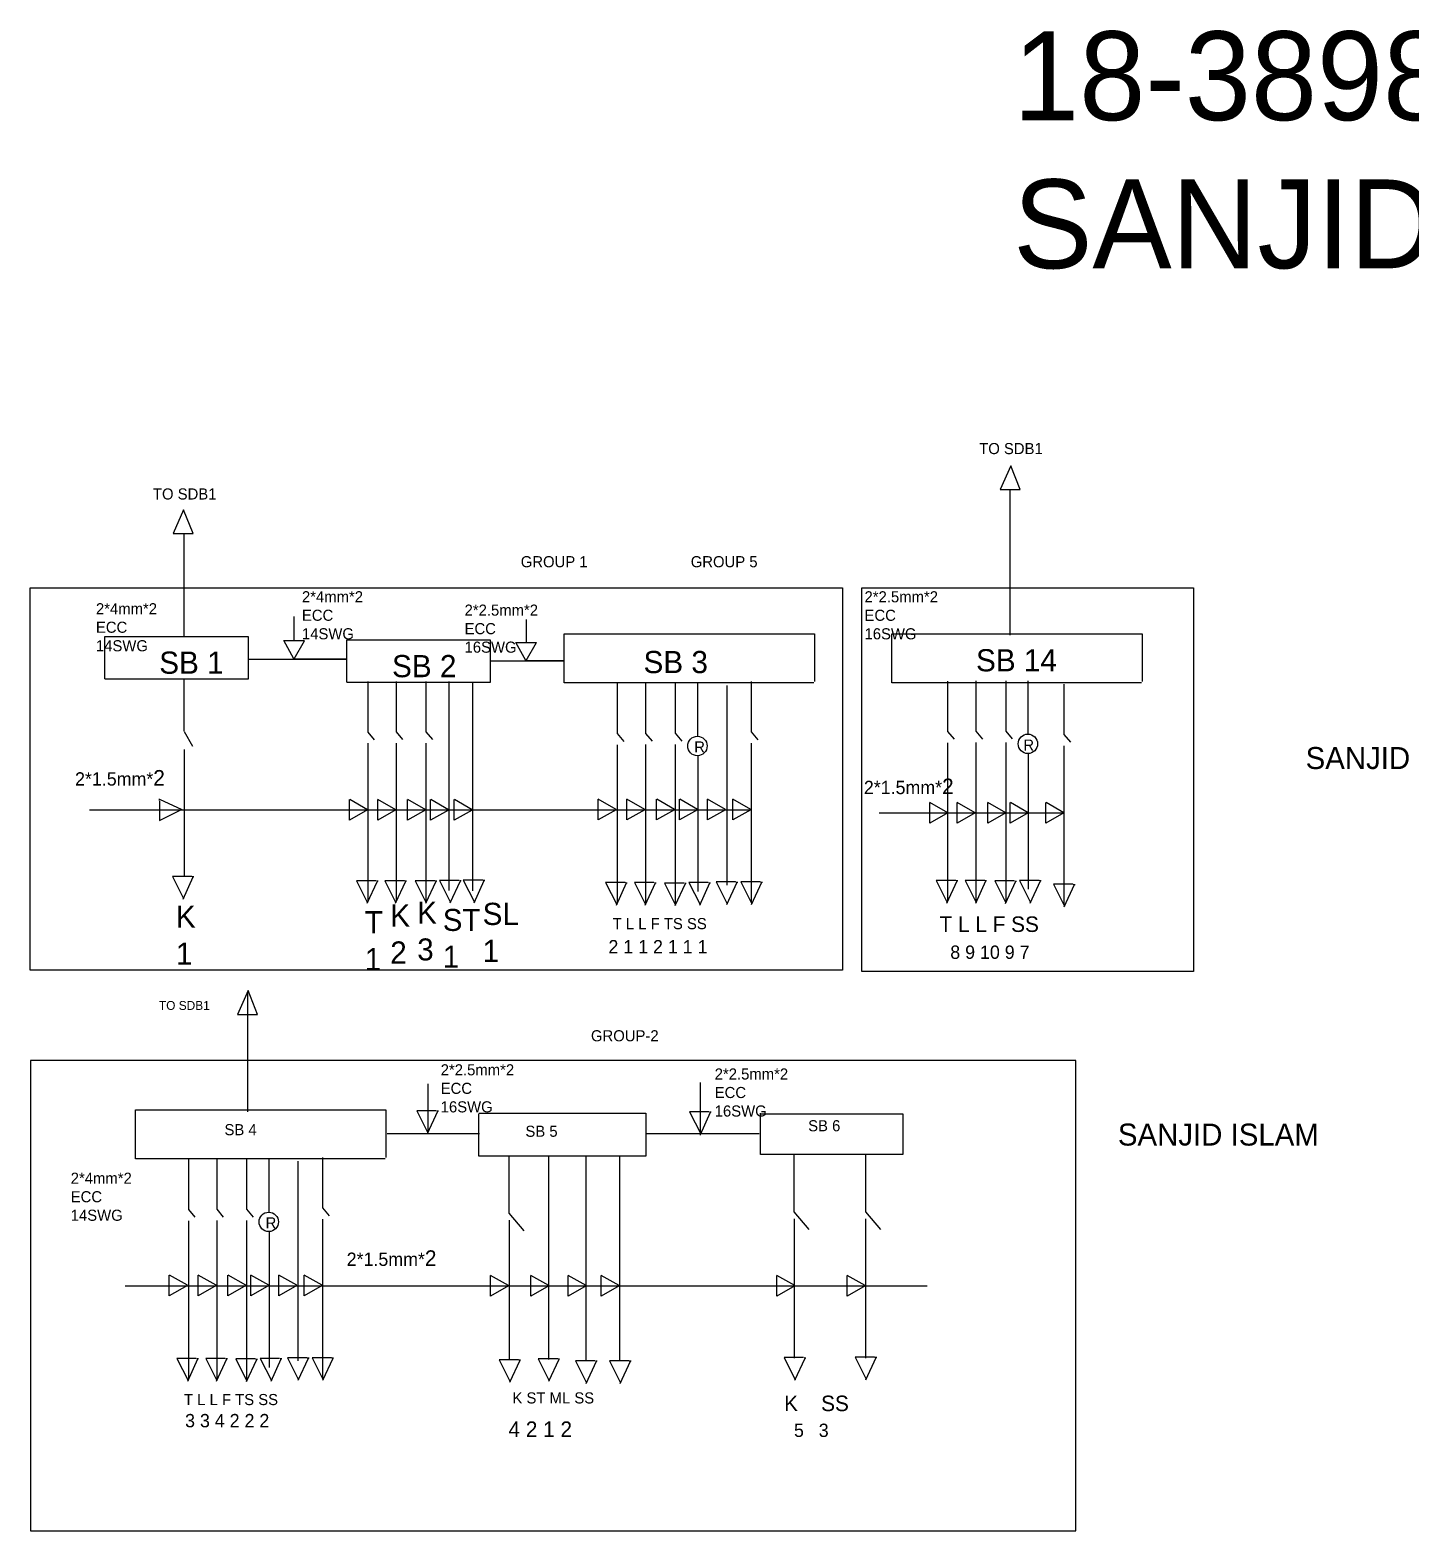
# Model space of a CAD drawing. Header units: inches. Extents: x 32 to 182, y -12 to 55.
# Drawn here: x 31.7 to 93.9, y -12.5 to 55.1 of the extents above; entities that cross this region are included whole.
import ezdxf

# ---------------------------------------------------------------- set-up
doc = ezdxf.new("R2010")
doc.units = ezdxf.units.IN
doc.header["$MEASUREMENT"] = 0

msp = doc.modelspace()

# ---------------------------------------------------------------- linework, layer by layer
for p, q in [((75.865, 35.51), (75.396, 34.441)), ((76.297, 34.441), (75.865, 35.51)), ((75.396, 34.441), (76.297, 34.441)), ((75.84, 27.884), (75.84, 34.422)), ((38.616, 33.531), (38.147, 32.462)), ((39.048, 32.462), (38.616, 33.531)), ((38.147, 32.462), (39.048, 32.462)), ((38.651, 27.854), (38.651, 32.458)), ((31.707, 30.01), (68.285, 30.01)), ((31.707, 29.943), (31.707, 30.01)), ((31.707, 12.808), (31.707, 29.943)), ((68.285, 30.01), (68.285, 12.808)), ((69.156, 12.741), (69.156, 30.01)), ((69.156, 30.01), (73.376, 30.01)), ((70.294, 30.01), (84.095, 30.01)), ((84.095, 30.01), (84.095, 12.741)), ((43.605, 27.627), (43.605, 28.727)), ((54.057, 27.556), (54.057, 28.587)), ((35.487, 27.804), (35.067, 27.804)), ((35.067, 27.804), (35.067, 25.92)), ((41.551, 27.803), (35.363, 27.803)), ((41.551, 25.914), (41.551, 27.803)), ((55.761, 26.017), (55.761, 27.94)), ((55.761, 27.94), (67.038, 27.94)), ((67.038, 27.94), (67.038, 25.797)), ((70.51, 26.017), (70.51, 27.94)), ((70.51, 27.94), (81.787, 27.94)), ((81.787, 27.94), (81.787, 25.797)), ((43.59, 26.825), (43.135, 27.637)), ((43.135, 27.637), (44.064, 27.637)), ((43.603, 26.825), (44.064, 27.631)), ((46.385, 27.657), (45.965, 27.657)), ((45.965, 27.657), (45.965, 25.773)), ((52.449, 27.656), (46.261, 27.656)), ((52.449, 25.768), (52.449, 27.656)), ((54.033, 26.748), (53.577, 27.56)), ((53.577, 27.56), (54.507, 27.56)), ((54.045, 26.748), (54.507, 27.553)), ((41.539, 26.808), (45.983, 26.808)), ((45.983, 26.808), (43.605, 26.808)), ((52.434, 26.733), (55.749, 26.733)), ((55.749, 26.733), (54.045, 26.733)), ((35.078, 25.914), (41.551, 25.914)), ((38.651, 23.56), (38.651, 25.914)), ((45.976, 25.768), (52.449, 25.768)), ((46.913, 25.791), (46.913, 23.524)), ((48.188, 25.802), (48.188, 23.535)), ((49.532, 25.803), (49.532, 23.535)), ((50.563, 25.802), (50.563, 16.389)), ((51.63, 25.789), (51.63, 16.376)), ((55.76, 25.731), (55.76, 26.129)), ((67.007, 25.731), (55.76, 25.731)), ((58.144, 25.721), (58.144, 23.453)), ((59.42, 25.732), (59.42, 23.464)), ((60.764, 25.733), (60.764, 23.465)), ((61.777, 23.35), (61.777, 25.733)), ((64.186, 25.793), (64.186, 23.525)), ((70.509, 25.731), (70.509, 26.129)), ((81.756, 25.731), (70.509, 25.731)), ((73.023, 25.818), (73.023, 23.55)), ((74.299, 25.829), (74.299, 23.561)), ((75.643, 25.83), (75.643, 23.562)), ((76.656, 23.447), (76.656, 25.83)), ((78.265, 25.683), (78.265, 23.415)), ((63.076, 25.622), (63.076, 16.632)), ((38.649, 23.549), (39.024, 22.889)), ((46.913, 23.524), (47.206, 23.172)), ((46.913, 23.015), (46.913, 15.878)), ((48.188, 23.535), (48.482, 23.183)), ((48.188, 23.026), (48.188, 15.889)), ((49.532, 23.535), (49.826, 23.184)), ((49.532, 23.027), (49.532, 15.89)), ((58.144, 23.453), (58.438, 23.102)), ((59.42, 23.464), (59.714, 23.113)), ((60.764, 23.465), (61.058, 23.113)), ((64.186, 23.525), (64.479, 23.173)), ((64.186, 23.017), (64.186, 15.88)), ((73.023, 23.55), (73.317, 23.198)), ((73.023, 23.042), (73.023, 15.905)), ((74.299, 23.561), (74.592, 23.209)), ((74.299, 23.053), (74.299, 15.916)), ((75.643, 23.562), (75.936, 23.21)), ((75.643, 23.054), (75.643, 15.917)), ((78.265, 23.415), (78.558, 23.063)), ((38.645, 22.741), (38.645, 17.035)), ((58.144, 22.945), (58.144, 15.808)), ((59.42, 22.956), (59.42, 15.819)), ((60.764, 22.957), (60.764, 15.82)), ((61.796, 19.748), (61.796, 22.458)), ((76.674, 19.844), (76.674, 22.555)), ((78.265, 22.907), (78.265, 15.77)), ((37.531, 20.44), (37.543, 20.516)), ((37.534, 20.415), (37.534, 19.545)), ((38.552, 20.027), (37.552, 20.488)), ((46.096, 19.557), (46.096, 20.487)), ((46.908, 20.025), (46.102, 20.487)), ((47.369, 19.557), (47.369, 20.487)), ((48.181, 20.025), (47.375, 20.487)), ((48.711, 19.557), (48.711, 20.487)), ((49.523, 20.025), (48.717, 20.487)), ((49.743, 19.55), (49.743, 20.479)), ((50.555, 20.018), (49.75, 20.479)), ((50.81, 19.549), (50.81, 20.478)), ((51.622, 20.017), (50.817, 20.478)), ((57.283, 19.572), (57.283, 20.502)), ((58.094, 20.04), (57.289, 20.502)), ((58.58, 19.572), (58.58, 20.502)), ((59.392, 20.04), (58.586, 20.502)), ((59.921, 19.572), (59.921, 20.502)), ((60.733, 20.04), (59.927, 20.502)), ((60.954, 19.572), (60.954, 20.502)), ((61.766, 20.04), (60.961, 20.502)), ((62.208, 19.572), (62.208, 20.502)), ((63.019, 20.04), (62.214, 20.502)), ((63.351, 19.572), (63.351, 20.502)), ((64.163, 20.04), (63.357, 20.502)), ((72.22, 19.424), (72.22, 20.354)), ((73.032, 19.892), (72.226, 20.354)), ((73.451, 19.424), (73.451, 20.354)), ((74.263, 19.892), (73.457, 20.354)), ((74.836, 19.424), (74.836, 20.354)), ((75.648, 19.892), (74.842, 20.354)), ((75.848, 19.424), (75.848, 20.354)), ((76.659, 19.892), (75.854, 20.354)), ((77.453, 19.424), (77.453, 20.354)), ((78.264, 19.892), (77.459, 20.354)), ((34.387, 20.017), (63.244, 20.017)), ((37.534, 19.545), (38.528, 20.042)), ((46.908, 20.013), (46.096, 19.557)), ((48.181, 20.013), (47.369, 19.557)), ((49.523, 20.013), (48.711, 19.557)), ((50.555, 20.005), (49.743, 19.55)), ((51.622, 20.004), (50.81, 19.549)), ((58.094, 20.027), (57.283, 19.572)), ((59.392, 20.027), (58.58, 19.572)), ((60.733, 20.027), (59.921, 19.572)), ((61.766, 20.027), (60.954, 19.572)), ((61.796, 16.346), (61.796, 19.766)), ((63.019, 20.027), (62.208, 19.572)), ((63.242, 20.016), (64.185, 20.016)), ((64.163, 20.027), (63.351, 19.572)), ((69.935, 19.88), (78.256, 19.88)), ((73.032, 19.88), (72.22, 19.424)), ((74.263, 19.88), (73.451, 19.424)), ((75.648, 19.88), (74.836, 19.424)), ((76.659, 19.88), (75.848, 19.424)), ((76.674, 16.442), (76.674, 19.863)), ((78.264, 19.88), (77.453, 19.424)), ((38.986, 17.02), (38.116, 17.02)), ((38.116, 17.02), (38.613, 16.026)), ((38.597, 16.002), (39.059, 17.002)), ((39.01, 17.022), (39.087, 17.011)), ((47.28, 16.829), (46.41, 16.829)), ((46.41, 16.829), (46.907, 15.834)), ((46.892, 15.811), (47.353, 16.81)), ((47.305, 16.831), (47.381, 16.819)), ((48.552, 16.829), (47.681, 16.829)), ((47.681, 16.829), (48.179, 15.834)), ((48.163, 15.811), (48.625, 16.81)), ((48.576, 16.831), (48.653, 16.819)), ((49.917, 16.829), (49.047, 16.829)), ((49.047, 16.829), (49.544, 15.834)), ((49.528, 15.811), (49.99, 16.81)), ((49.941, 16.831), (50.018, 16.819)), ((51.016, 16.844), (50.145, 16.844)), ((50.145, 16.844), (50.643, 15.85)), ((50.627, 15.826), (51.089, 16.826)), ((51.04, 16.847), (51.117, 16.835)), ((52.089, 16.857), (51.218, 16.857)), ((51.218, 16.857), (51.716, 15.862)), ((51.7, 15.838), (52.162, 16.838)), ((52.113, 16.859), (52.19, 16.847)), ((58.498, 16.747), (57.627, 16.747)), ((57.627, 16.747), (58.125, 15.753)), ((58.109, 15.729), (58.571, 16.729)), ((58.522, 16.749), (58.599, 16.737)), ((59.8, 16.747), (58.929, 16.747)), ((58.929, 16.747), (59.427, 15.753)), ((59.411, 15.729), (59.873, 16.729)), ((59.824, 16.749), (59.901, 16.737)), ((61.146, 16.725), (60.276, 16.725)), ((60.276, 16.725), (60.773, 15.73)), ((60.757, 15.707), (61.219, 16.706)), ((61.171, 16.727), (61.247, 16.715)), ((62.25, 16.747), (61.379, 16.747)), ((61.379, 16.747), (61.877, 15.753)), ((61.861, 15.729), (62.323, 16.729)), ((62.274, 16.749), (62.351, 16.737)), ((63.471, 16.779), (62.6, 16.779)), ((62.6, 16.779), (63.098, 15.785)), ((63.082, 15.761), (63.544, 16.761)), ((63.495, 16.781), (63.572, 16.77)), ((64.581, 16.779), (63.71, 16.779)), ((63.71, 16.779), (64.208, 15.785)), ((64.192, 15.761), (64.654, 16.761)), ((64.605, 16.781), (64.682, 16.77)), ((73.376, 16.843), (72.506, 16.843)), ((72.506, 16.843), (73.003, 15.849)), ((72.988, 15.825), (73.45, 16.825)), ((73.401, 16.846), (73.478, 16.834)), ((74.679, 16.843), (73.808, 16.843)), ((73.808, 16.843), (74.305, 15.849)), ((74.29, 15.825), (74.752, 16.825)), ((74.703, 16.846), (74.78, 16.834)), ((76.025, 16.821), (75.154, 16.821)), ((75.154, 16.821), (75.652, 15.827)), ((75.636, 15.803), (76.098, 16.803)), ((76.049, 16.824), (76.126, 16.812)), ((77.128, 16.843), (76.258, 16.843)), ((76.258, 16.843), (76.755, 15.849)), ((76.74, 15.825), (77.202, 16.825)), ((77.153, 16.846), (77.23, 16.834)), ((78.66, 16.669), (77.789, 16.669)), ((77.789, 16.669), (78.287, 15.675)), ((78.271, 15.651), (78.733, 16.651)), ((78.684, 16.672), (78.761, 16.66)), ((68.285, 12.808), (31.707, 12.808)), ((84.095, 12.741), (69.156, 12.741)), ((41.524, 11.88), (41.055, 10.811)), ((41.512, 6.429), (41.512, 11.835)), ((41.956, 10.811), (41.524, 11.88)), ((41.055, 10.811), (41.956, 10.811)), ((78.798, 8.726), (31.732, 8.726)), ((31.732, 8.726), (31.732, 3.326)), ((78.798, -12.451), (78.798, 8.726)), ((49.629, 5.506), (49.629, 7.681)), ((61.904, 5.374), (61.904, 7.747)), ((31.732, 6.36), (31.732, -12.451)), ((36.458, 4.588), (36.458, 6.512)), ((36.458, 6.512), (47.735, 6.512)), ((47.735, 6.512), (47.735, 4.369)), ((50, 6.472), (49.13, 6.472)), ((49.13, 6.472), (49.627, 5.478)), ((49.612, 5.454), (50.073, 6.454)), ((50.025, 6.474), (50.101, 6.462)), ((51.914, 6.366), (59.432, 6.366)), ((51.914, 4.432), (51.914, 6.328)), ((59.432, 6.366), (59.432, 4.432)), ((62.279, 6.426), (61.408, 6.426)), ((61.408, 6.426), (61.906, 5.432)), ((61.89, 5.408), (62.352, 6.408)), ((62.303, 6.429), (62.38, 6.417)), ((64.595, 4.508), (64.595, 6.366)), ((64.595, 6.328), (71.012, 6.328)), ((71.012, 6.328), (71.012, 4.508)), ((47.782, 5.44), (51.939, 5.44)), ((59.462, 5.44), (64.544, 5.44)), ((36.457, 4.303), (36.457, 4.7)), ((47.704, 4.303), (36.457, 4.303)), ((38.841, 4.293), (38.841, 2.025)), ((40.117, 4.304), (40.117, 2.036)), ((41.461, 4.305), (41.461, 2.037)), ((42.474, 1.922), (42.474, 4.305)), ((43.773, 4.194), (43.773, -4.796)), ((44.883, 4.365), (44.883, 2.097)), ((59.432, 4.432), (51.914, 4.432)), ((53.269, 4.417), (53.269, 1.855)), ((55.057, 4.424), (55.057, -4.724)), ((56.741, 4.424), (56.741, -4.753)), ((58.247, 4.394), (58.247, -4.783)), ((71.012, 4.508), (64.595, 4.508)), ((66.103, 4.478), (66.103, 1.915)), ((69.322, 4.478), (69.322, 1.915)), ((40.117, 2.036), (40.411, 1.684)), ((41.461, 2.037), (41.754, 1.685)), ((44.883, 2.097), (45.176, 1.745)), ((38.841, 2.025), (39.135, 1.673)), ((38.841, 1.517), (38.841, -5.62)), ((40.117, 1.528), (40.117, -5.609)), ((41.461, 1.529), (41.461, -5.608)), ((44.883, 1.589), (44.883, -5.548)), ((53.269, 1.855), (53.948, 1.063)), ((53.275, 1.537), (53.275, -4.725)), ((66.103, 1.915), (66.782, 1.124)), ((66.108, 1.597), (66.108, -4.665)), ((69.322, 1.915), (70.001, 1.124)), ((69.327, 1.597), (69.327, -4.665)), ((42.492, -1.681), (42.492, 1.03)), ((37.979, -1.856), (37.979, -0.927)), ((38.791, -1.388), (37.986, -0.927)), ((39.277, -1.856), (39.277, -0.927)), ((40.088, -1.388), (39.283, -0.927)), ((40.618, -1.856), (40.618, -0.927)), ((41.43, -1.388), (40.624, -0.927)), ((41.651, -1.856), (41.651, -0.927)), ((42.463, -1.388), (41.657, -0.927)), ((42.904, -1.856), (42.904, -0.927)), ((43.716, -1.388), (42.911, -0.927)), ((44.048, -1.856), (44.048, -0.927)), ((44.86, -1.388), (44.054, -0.927)), ((52.441, -1.872), (52.441, -0.942)), ((53.253, -1.404), (52.447, -0.942)), ((54.256, -1.872), (54.256, -0.942)), ((55.068, -1.404), (54.262, -0.942)), ((55.933, -1.872), (55.933, -0.942)), ((56.745, -1.404), (55.939, -0.942)), ((57.426, -1.872), (57.426, -0.942)), ((58.238, -1.404), (57.432, -0.942)), ((65.329, -1.872), (65.329, -0.942)), ((66.14, -1.404), (65.335, -0.942)), ((68.499, -1.872), (68.499, -0.942)), ((69.311, -1.404), (68.505, -0.942)), ((44.008, -1.421), (35.992, -1.421)), ((38.791, -1.401), (37.979, -1.856)), ((40.088, -1.401), (39.277, -1.856)), ((41.43, -1.401), (40.618, -1.856)), ((42.463, -1.401), (41.651, -1.856)), ((42.492, -5.083), (42.492, -1.662)), ((43.716, -1.401), (42.904, -1.856)), ((43.939, -1.412), (44.882, -1.412)), ((44.86, -1.401), (44.048, -1.856)), ((44.884, -1.413), (72.107, -1.413)), ((53.253, -1.416), (52.441, -1.872)), ((55.068, -1.416), (54.256, -1.872)), ((56.745, -1.416), (55.933, -1.872)), ((58.238, -1.416), (57.426, -1.872)), ((66.14, -1.416), (65.329, -1.872)), ((69.311, -1.416), (68.499, -1.872)), ((39.195, -4.682), (38.324, -4.682)), ((38.324, -4.682), (38.822, -5.676)), ((38.806, -5.7), (39.268, -4.7)), ((39.219, -4.679), (39.296, -4.691)), ((40.497, -4.682), (39.626, -4.682)), ((39.626, -4.682), (40.124, -5.676)), ((40.108, -5.7), (40.57, -4.7)), ((40.521, -4.679), (40.598, -4.691)), ((41.843, -4.704), (40.972, -4.704)), ((40.972, -4.704), (41.47, -5.698)), ((41.454, -5.722), (41.916, -4.722)), ((41.867, -4.701), (41.944, -4.713)), ((42.947, -4.682), (42.076, -4.682)), ((42.076, -4.682), (42.574, -5.676)), ((42.558, -5.7), (43.02, -4.7)), ((42.971, -4.679), (43.048, -4.691)), ((44.168, -4.649), (43.297, -4.649)), ((43.297, -4.649), (43.795, -5.643)), ((43.779, -5.667), (44.241, -4.667)), ((44.192, -4.647), (44.269, -4.659)), ((45.278, -4.649), (44.407, -4.649)), ((44.407, -4.649), (44.905, -5.643)), ((44.889, -5.667), (45.351, -4.667)), ((45.302, -4.647), (45.379, -4.659)), ((55.454, -4.693), (54.583, -4.693)), ((54.583, -4.693), (55.081, -5.687)), ((55.065, -5.711), (55.527, -4.711)), ((55.478, -4.691), (55.555, -4.703)), ((66.538, -4.645), (65.668, -4.645)), ((65.668, -4.645), (66.165, -5.639)), ((66.15, -5.663), (66.611, -4.663)), ((66.563, -4.642), (66.639, -4.654)), ((69.729, -4.622), (68.859, -4.622)), ((68.859, -4.622), (69.356, -5.616)), ((69.341, -5.64), (69.802, -4.64)), ((69.754, -4.619), (69.83, -4.631)), ((53.697, -4.739), (52.826, -4.739)), ((52.826, -4.739), (53.323, -5.733)), ((53.308, -5.757), (53.77, -4.758)), ((53.721, -4.737), (53.798, -4.749)), ((57.142, -4.786), (56.271, -4.786)), ((56.271, -4.786), (56.769, -5.78)), ((56.753, -5.804), (57.215, -4.804)), ((57.166, -4.783), (57.243, -4.795)), ((58.668, -4.786), (57.797, -4.786)), ((57.797, -4.786), (58.295, -5.78)), ((58.279, -5.804), (58.741, -4.804)), ((58.692, -4.783), (58.769, -4.795)), ((31.732, -12.451), (78.798, -12.451))]:
    msp.add_line(p, q)
for centre in [(61.759, 22.895), (76.638, 22.992), (42.456, 1.467)]:
    msp.add_circle(centre, 0.437)

# ---------------------------------------------------------------- texts
at = {"attachment_point": 1}
for s, insert, char_height, width in [('18-38984-3\\PSANJID ISLAM ', (75.977, 55.073), 4, 40.35005), ('TO SDB1 ', (74.447, 36.536), 0.5, 3.64214), ('TO SDB1 ', (37.242, 34.493), 0.5, 3.64214), ('GROUP 1                         GROUP 5', (53.804, 31.442), 0.5, 41.34781), ('2*4mm*2\\PECC\\P14SWG', (43.951, 29.865), 0.5, 3.37866), ('2*2.5mm*2\\PECC\\P16SWG', (69.283, 29.863), 0.5, 6.81875), ('2*4mm*2\\PECC\\P14SWG', (34.675, 29.325), 0.5, 3.37866), ('2*2.5mm*2\\PECC\\P16SWG', (51.274, 29.262), 0.5, 6.81875), ('SB 1', (37.525, 27.147), 1, 3.43365), ('SB 3', (59.332, 27.174), 1, 5.2025), ('SB 14', (74.304, 27.254), 1, 4.39612), ('SB 2', (48.008, 26.991), 1, 3.77182), ('R', (61.617, 23.102), 0.5, 0.37459), ('R', (76.435, 23.186), 0.5, 0.37459), ('SANJID ISLAM ', (89.145, 22.847), 0.99, 10.6857), ('{\\H3x;2*1.5mm*\\H1.167x;2}', (33.735, 21.811), 0.2, 4.82274), ('{\\H3x;2*1.5mm*\\H1.167x;2}', (69.254, 21.427), 0.2, 4.82274), ('K\\P1', (38.278, 15.712), 1, 0.75319), ('K 2', (47.926, 15.762), 1, 0.39453), ('K 3', (49.145, 15.879), 0.99, 0.35866), ('ST\\P1', (50.293, 15.557), 0.99, 0.57386), ('SL \\P1', (52.086, 15.834), 1, 0.75319), ('T\\P1', (46.778, 15.461), 1, 0.71733), ('T L L F TS SS', (57.944, 15.146), 0.5, 6.47302), ('T L L F SS', (72.66, 15.221), 0.7, 7.17328), ('2 1 1 2 1 1 1 ', (57.752, 14.156), 0.6, 6.70522), ('8 9 10 9 7', (73.145, 13.91), 0.6, 6.97254), ('TO SDB1', (37.512, 11.412), 0.4, 2.77392), ('GROUP-2', (56.965, 10.097), 0.5, 6.25909), ('2*2.5mm*2\\PECC\\P16SWG', (50.199, 8.564), 0.5, 6.81875), ('2*2.5mm*2\\PECC\\P16SWG', (62.537, 8.376), 0.5, 6.81875), ('{\\H2.5x;SB 4} ', (40.464, 5.869), 0.2, 2.95173), ('SB 5', (54.013, 5.798), 0.5, 2.52497), ('SB 6', (66.745, 6.046), 0.5, 2.56054), ('SANJID ISLAM ', (80.691, 5.893), 0.99, 10.6857), ('2*4mm*2\\PECC\\P14SWG', (33.54, 3.683), 0.5, 3.37866), ('R', (42.314, 1.673), 0.5, 0.37459), ('{\\H3x;2*1.5mm*\\H1.167x;2}', (45.965, 0.185), 0.2, 4.82274), ('T L L F TS SS', (38.64, -6.282), 0.5, 6.47302), ('K ST ML SS', (53.43, -6.209), 0.5, 6.37635), ('K    SS', (65.664, -6.355), 0.7, 8.09073), ('3 3 4 2 2 2', (38.69, -7.182), 0.6, 7.69251), ('4 2 1 2', (53.251, -7.518), 0.7, 7.20408), ('5   3', (66.107, -7.618), 0.6, 9.30988)]:
    msp.add_mtext(s, dxfattribs=dict(at, insert=insert, char_height=char_height, width=width))

doc.saveas('drawing.dxf')
